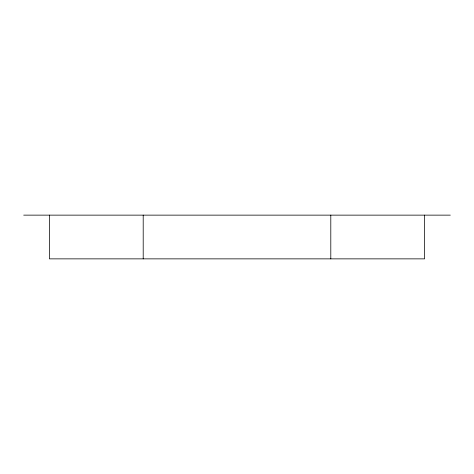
<?xml version="1.0" encoding="UTF-8"?>
<svg xmlns="http://www.w3.org/2000/svg" width="474" height="474" viewBox="0 0 474 474"><rect width="100%" height="100%" fill="white"/><g stroke="black" fill="none" stroke-linecap="round" stroke-linejoin="round"><path stroke-width="0.71" d="M23.7 215.137L450.3 215.137M424.597 215.137L424.597 258.863L49.403 258.863L49.403 215.137M330.799 215.137L330.799 258.863M143.201 215.137L143.201 258.863"/></g></svg>
